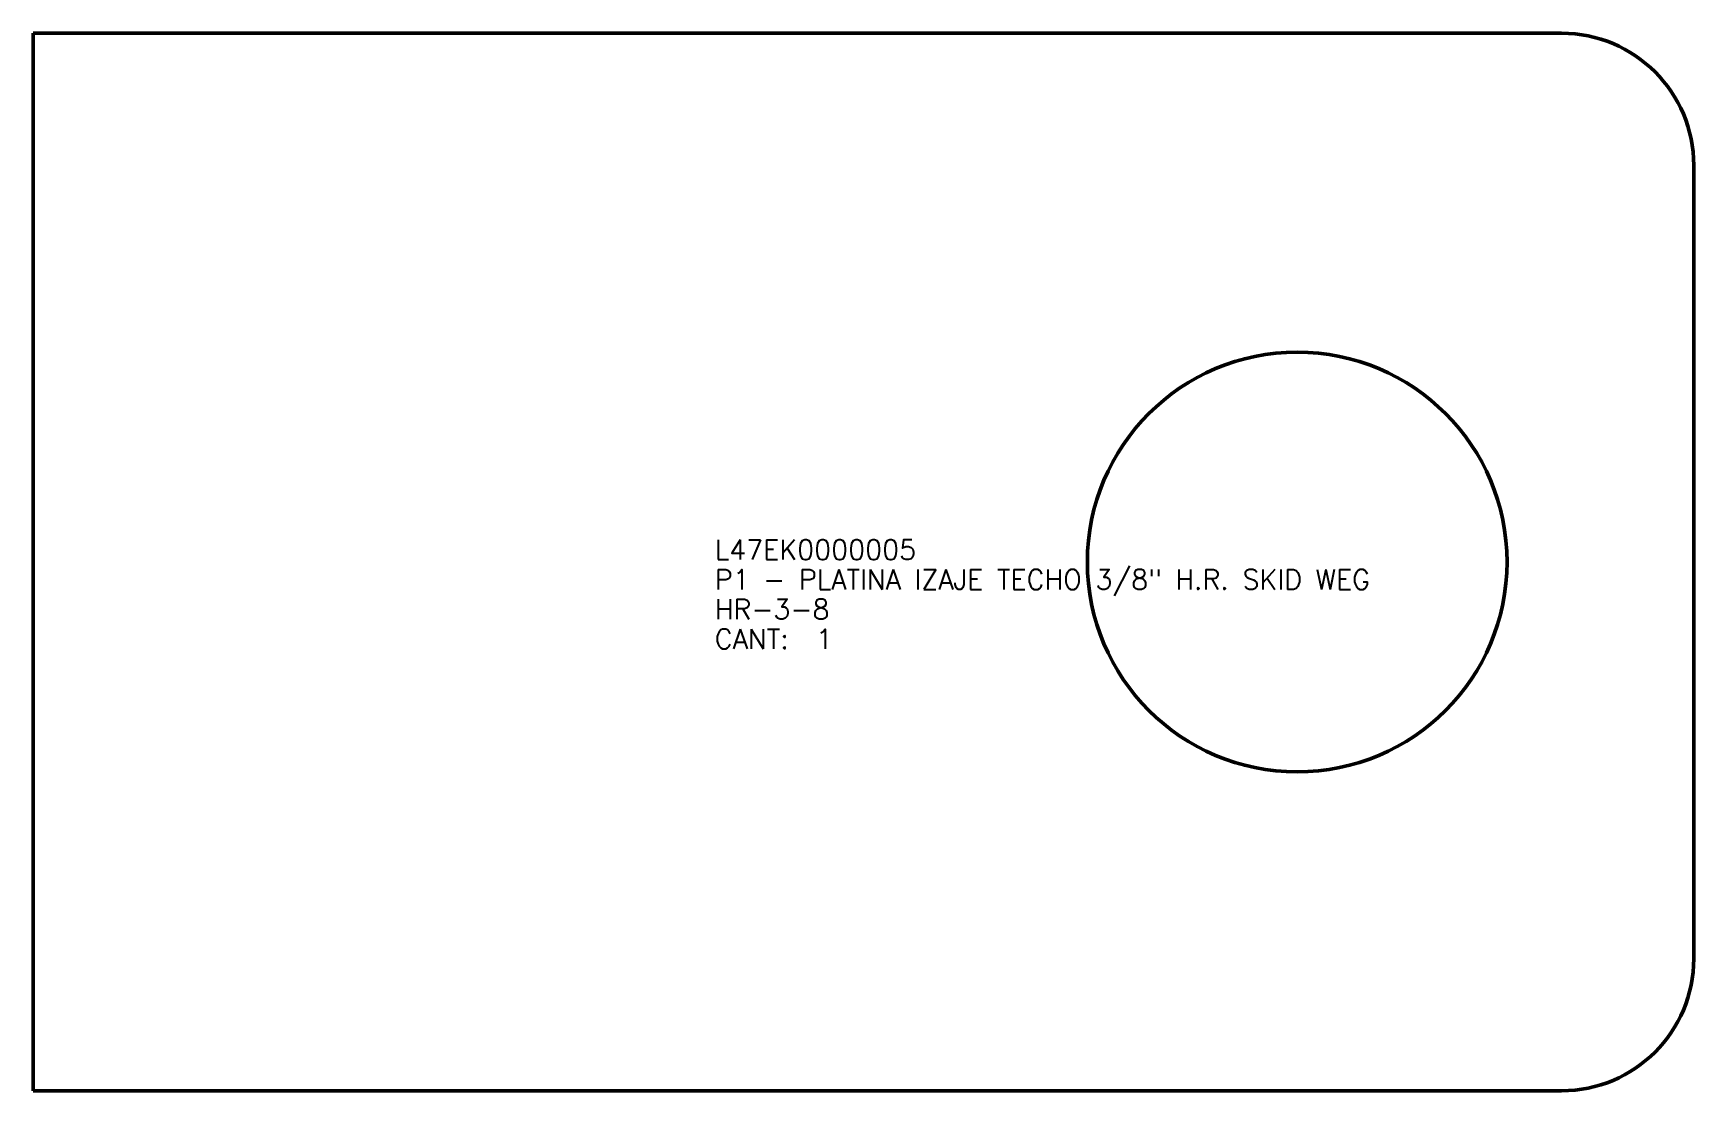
# Model space of a CAD drawing. Header units: millimetres. Extents: x 0 to 251, y 4 to 164.
import ezdxf

# ---------------------------------------------------------------- set-up
doc = ezdxf.new("R2010")
doc.units = ezdxf.units.MM
doc.layers.add('IV_INTERIOR_PROFILES', color=7, linetype='Continuous', lineweight=50)
doc.layers.add('IV_OUTER_PROFILE', color=7, linetype='Continuous', lineweight=50)
doc.layers.add('IV_TEXT', color=7, linetype='Continuous')
doc.styles.add('RomanS', font='RomanS.shx')

msp = doc.modelspace()

# ---------------------------------------------------------------- linework, layer by layer
at = {"layer": 'IV_INTERIOR_PROFILES'}
msp.add_circle((191.24, 84.14), 31.75, dxfattribs=at)
at = {"layer": 'IV_OUTER_PROFILE'}
for p, q in [((0, 4.14), (0, 164.14)), ((0, 164.14), (231.24, 164.14)), ((251.24, 144.14), (251.24, 24.14)), ((231.24, 4.14), (0, 4.14))]:
    msp.add_line(p, q, dxfattribs=at)
for centre, start, end in [((231.24, 144.14), 0, 90), ((231.24, 24.14), 270, 0)]:
    msp.add_arc(centre, 20, start, end, dxfattribs=at)

# ---------------------------------------------------------------- texts
at = {"layer": 'IV_TEXT', "style": 'RomanS'}
for s, p in [('L47EK0000005', (103.12, 84.5)), ('P1 - PLATINA IZAJE TECHO 3/8" H.R. SKID WEG', (103.12, 80)), ('HR-3-8', (103.12, 75.5)), ('CANT:  1', (103.12, 71))]:
    msp.add_text(s, height=3, dxfattribs=at).set_placement(p)

doc.saveas('drawing.dxf')
